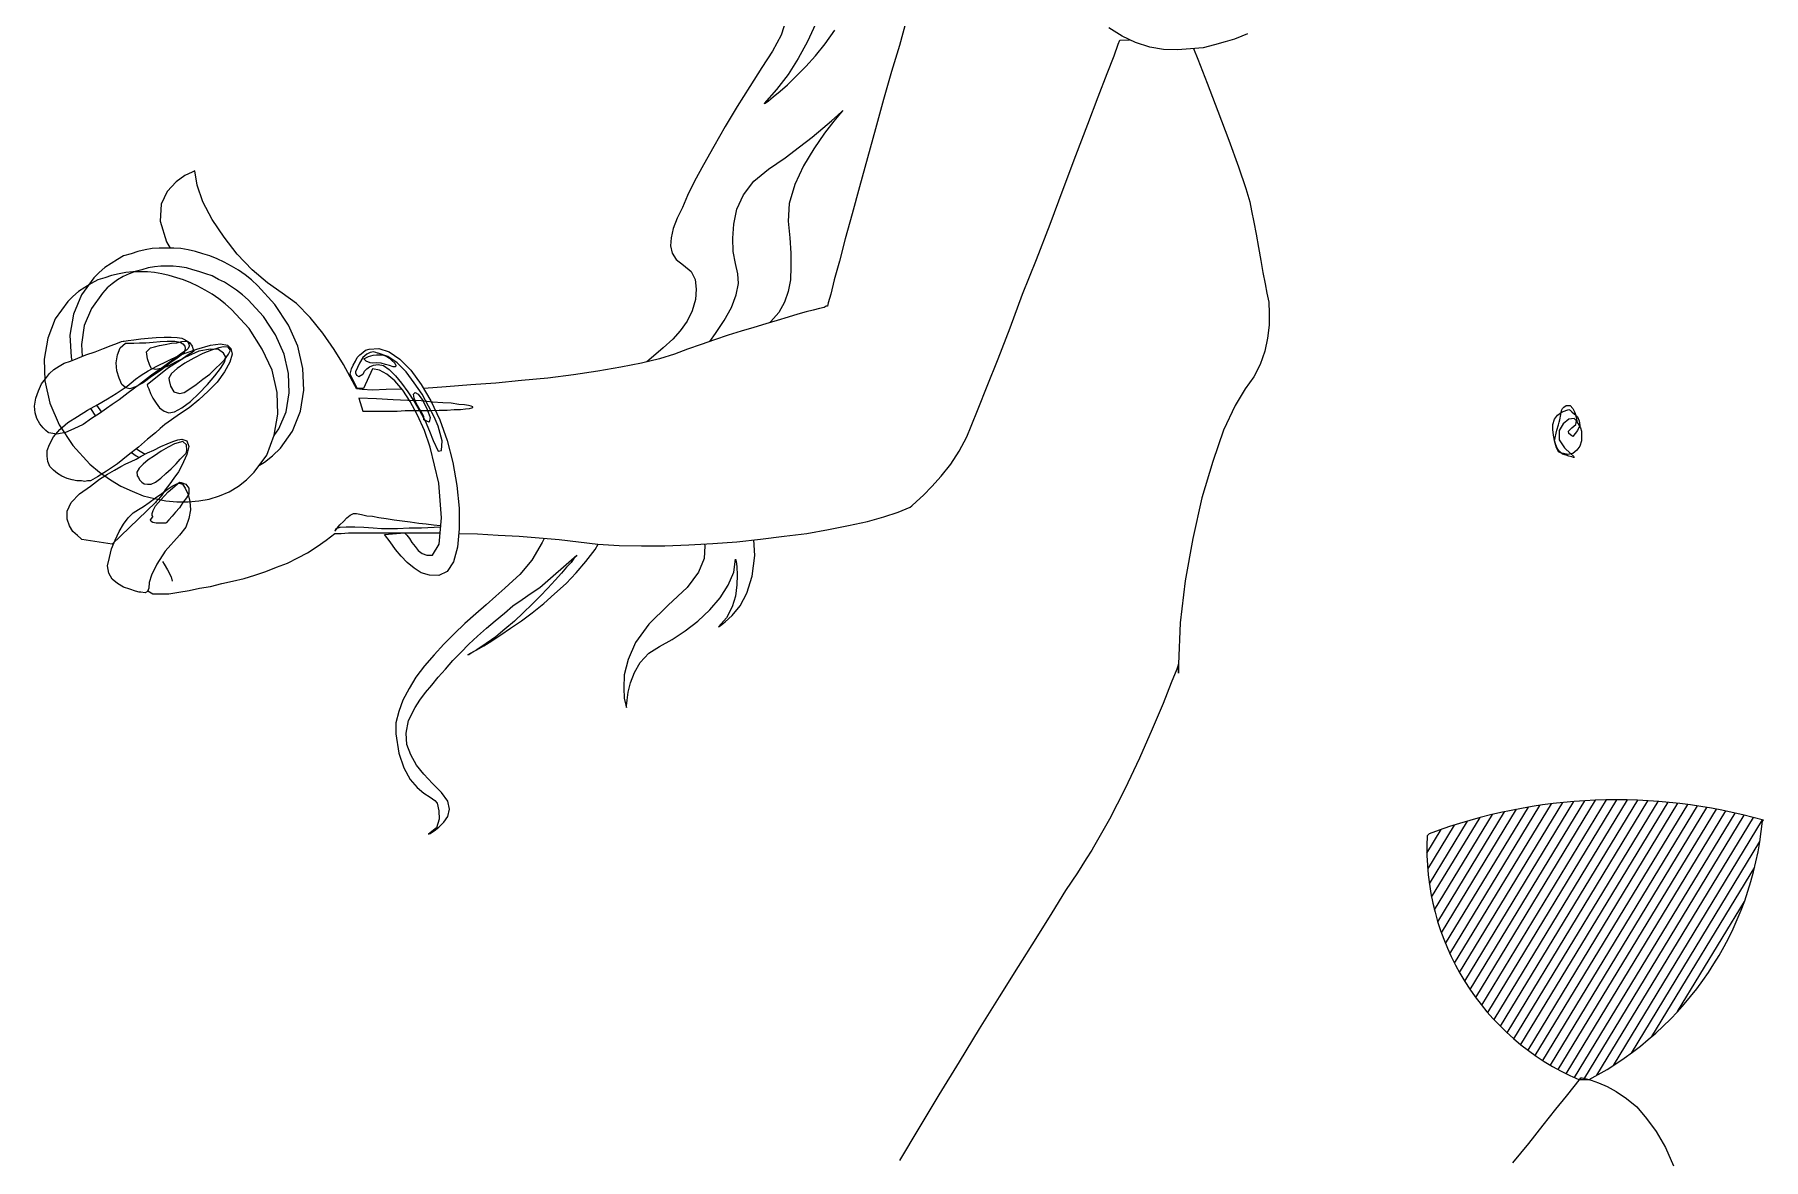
# Model space of a CAD drawing. Extents: x 136.15 to 137.16, y 57.96 to 59.7.
# Drawn here: x 136.274 to 136.808, y 58.83 to 59.178 of the extents above; entities that cross this region are included whole.
import ezdxf

# ---------------------------------------------------------------- set-up
doc = ezdxf.new("R2010")
doc.units = 0
doc.layers.get('0').update_dxf_attribs({"linetype": 'CONTINUOUS'})

msp = doc.modelspace()

# ---------------------------------------------------------------- linework, layer by layer
for p, q in [((136.7157668748365, 58.88527121597344), (136.7494763626327, 58.9408095954664)), ((136.7174448429213, 58.88268476532703), (136.752868788456, 58.9410478155799)), ((136.7191913235552, 58.88021119316686), (136.756217754022, 58.9412144323431)), ((136.7210029144619, 58.87784489404104), (136.7595250123453, 58.94131233395137)), ((136.7228767558362, 58.87558115625068), (136.7627921542084, 58.9413441413134)), ((136.7248104439689, 58.87341601954277), (136.7660206271326, 58.94131223930616)), ((136.7268019646075, 58.87134616531668), (136.7692117515037, 58.9412188033437)), ((136.7288496412055, 58.86936883136268), (136.7723667343562, 58.94106582208661)), ((136.7309520946357, 58.86748174548702), (136.7754866812139, 58.94085511695138)), ((136.7055382593958, 58.91122698597537), (136.720485731321, 58.9358538320807)), ((136.706415192923, 58.90732078340891), (136.7243184150507, 58.936817403194)), ((136.7074352088332, 58.90365031755046), (136.7280838331613, 58.93767015021236)), ((136.7085797488831, 58.90018501259429), (136.7317863882796, 58.9384193267242)), ((136.7098346547772, 58.89690154190892), (136.7354299323616, 58.93907127905553)), ((136.711188853548, 58.89378166212427), (136.7390178574687, 58.93963159582842)), ((136.711188853548, 58.89378166212427), (136.7390178574687, 58.93963159582842)), ((136.7126335130581, 58.8908108217702), (136.742553168006, 58.94010522697861)), ((136.7141614771151, 58.88797723059564), (136.7460385388555, 58.94049657953272)), ((136.7331082119145, 58.86568307398315), (136.7785726063114, 58.94058835894919)), ((136.7353171221695, 58.86397138203728), (136.7816254414526, 58.9402670832825)), ((136.7375781785785, 58.8623456039713), (136.7846460437217, 58.9398927020481)), ((136.7398909453721, 58.86080502182963), (136.7876352022172, 58.93946651533268)), ((136.7422551892777, 58.85934925128139), (136.790593643954, 58.93898972093636)), ((136.7446708750035, 58.85797823418161), (136.7935220390509, 58.93846342291963)), ((136.7471381645602, 58.8566922374524), (136.7964210053028, 58.93788863913615)), ((136.7496574203868, 58.85549185823338), (136.7992911122199, 58.93726630788774)), ((136.7525501678511, 58.85490682862868), (136.8021328846035, 58.93659729381584)), ((136.7565887570567, 58.85620964122), (136.8049468057175, 58.9358823931261)), ((136.7040756719645, 58.92487029409361), (136.708529127512, 58.9322076261155)), ((136.7043243807591, 58.91992905403797), (136.7125974766856, 58.93355947001838)), ((136.7048295178676, 58.91541029483088), (136.7165807131815, 58.934771085739)), ((136.7616901388746, 58.85926346764401), (136.8077333201039, 58.93512233822785)), ((136.7672655086998, 58.86309821740881), (136.8069481056499, 58.92847764832769)), ((136.7735990150484, 58.86818204203936), (136.8053615147979, 58.92051264330505)), ((136.7815289723226, 58.8758961142098), (136.8021784730203, 58.90991739074254))]:
    msp.add_line(p, q)
at = {"linetype": 'CONTINUOUS'}
for points in [[(136.5431999273869, 59.18207318945104), (136.5410828942594, 59.17448657565313), (136.5386118654286, 59.16637243884641), (136.5361408365978, 59.15773077903086), (136.533669807767, 59.14873512351203), (136.5312057200285, 59.13973946799319), (136.5287346911977, 59.13074381247436), (136.5264441307646, 59.1224561483621), (136.5243270976371, 59.11469600725866), (136.5225640602129, 59.10781738486732), (136.5209745500943, 59.10200074958586), (136.5199125629844, 59.0975862149331), (136.5190310442723, 59.09494165879677), (136.5188575169667, 59.09388661277913), (136.5185035212635, 59.09388661277913), (136.5178024709491, 59.09353261707584), (136.5163864881359, 59.09317862137255), (136.5144499234062, 59.09265109836373), (136.5123328902787, 59.09212357535491), (136.5096883341424, 59.09141558394833), (136.5066897823027, 59.09053406523623), (136.5033372347599, 59.08947207812636), (136.4998111599114, 59.08841703210872), (136.4961046166652, 59.08735504499886), (136.4922245461135, 59.08612647167569), (136.4881709482563, 59.08489095726029), (136.4839368820012, 59.08347497444714), (136.4798763430518, 59.08206593272622), (136.475649217889, 59.08065689100528), (136.4715886789395, 59.0790673808866), (136.4670006169812, 59.07765833916567), (136.4613575090053, 59.07624929744475), (136.455013350715, 59.07501378302935), (136.4479542599259, 59.07377826861395), (136.4403745872202, 59.07271628150409), (136.432433977719, 59.07166123548645), (136.4243198409123, 59.07095324407987), (136.4163861725033, 59.07007172536777), (136.4086260313999, 59.06954420235895), (136.401039417602, 59.06901667935013), (136.3941607952107, 59.06848915634131), (136.3940031026264, 59.06848454440971)], [(136.5431999273869, 59.18207318945104), (136.5410828942594, 59.17448657565313), (136.5386118654286, 59.16637243884641), (136.5361408365978, 59.15773077903086), (136.533669807767, 59.14873512351203), (136.5312057200285, 59.13973946799319), (136.5287346911977, 59.13074381247436), (136.5264441307646, 59.1224561483621), (136.5243270976371, 59.11469600725866), (136.5225640602129, 59.10781738486732), (136.5209745500943, 59.10200074958586), (136.5199125629844, 59.0975862149331), (136.5190310442723, 59.09494165879677), (136.5188575169667, 59.09388661277913), (136.5185035212635, 59.09388661277913), (136.5178024709491, 59.09353261707584), (136.5163864881359, 59.09317862137255), (136.5144499234062, 59.09265109836373), (136.5123328902787, 59.09212357535491), (136.5096883341424, 59.09141558394833), (136.5066897823027, 59.09053406523623), (136.5033372347599, 59.08947207812636), (136.4998111599114, 59.08841703210872), (136.4961046166652, 59.08735504499886), (136.4922245461135, 59.08612647167569), (136.4881709482563, 59.08489095726029), (136.4839368820012, 59.08347497444714), (136.4798763430518, 59.08206593272622), (136.475649217889, 59.08065689100528), (136.4715886789395, 59.0790673808866), (136.4670006169812, 59.07765833916567), (136.4613575090053, 59.07624929744475), (136.455013350715, 59.07501378302935), (136.4479542599259, 59.07377826861395), (136.4403745872202, 59.07271628150409), (136.432433977719, 59.07166123548645), (136.4243198409123, 59.07095324407987), (136.4163861725033, 59.07007172536777), (136.4086260313999, 59.06954420235895), (136.401039417602, 59.06901667935013), (136.3941607952107, 59.06848915634131), (136.3940031026264, 59.06848454440971)], [(136.5061622592939, 59.18277423976539), (136.5045727491753, 59.17765865479828), (136.5019281930389, 59.17272353822892), (136.498575645496, 59.1676079532618), (136.4948691022499, 59.16178437688811), (136.4909890316981, 59.15561374590336), (136.4872894295441, 59.1494431149186), (136.4837564136035, 59.14326554284163), (136.4805843344583, 59.13762243486568), (136.4777593099243, 59.13250684989857), (136.475649217889, 59.12809925633803), (136.4740597077703, 59.12439965418407), (136.4724701976516, 59.12104710664116), (136.4712346832362, 59.1178680864038), (136.4705336329219, 59.11505000296194), (136.4703531645241, 59.11257897413115), (136.4708876286252, 59.11028841369811), (136.4721162019484, 59.10834490787614), (136.4744137034736, 59.10658187045193), (136.4767042639066, 59.10464530572218), (136.477939778322, 59.10217427689139), (136.4782937740253, 59.09917572505178), (136.4781133056276, 59.09600364590663), (136.4770582596099, 59.09247062996598), (136.4754687494912, 59.08929855082084), (136.4733517163637, 59.08629999898122), (136.4710611559307, 59.08365544284489), (136.4680626040911, 59.08101088670857), (136.4643560608449, 59.07783186647121), (136.4630199247572, 59.07666439018477)], [(136.4049647851918, 59.02367318996442), (136.4107430645274, 59.02351087874713), (136.4170872228177, 59.02315688304384), (136.4236187905979, 59.02280288734055), (136.4297894215827, 59.02227536433173), (136.4359600525675, 59.02174784132291), (136.4419571562467, 59.02103984991633), (136.4479542599259, 59.02033879960199), (136.454478886614, 59.01998480389869), (136.4613575090053, 59.01980433550094), (136.4685901270999, 59.01980433550094), (136.4759962725001, 59.02015833120423), (136.4834093589924, 59.02051232690751), (136.4908155043926, 59.02103984991633), (136.4982216497927, 59.02192136862845), (136.5054542678874, 59.02280288734055), (136.5125064175842, 59.02368440605266), (136.51921151267, 59.02491992046806), (136.5253821436548, 59.02615543488345), (136.5312057200285, 59.02739094929885), (136.5363213049956, 59.02879999101977), (136.5407288985561, 59.03021597383292), (136.5444285007101, 59.03179854285939), (136.5449629648111, 59.03215253856268), (136.5463720065321, 59.0335615802836), (136.5484890396596, 59.03550508610557), (136.5511335957959, 59.0381496422419), (136.55395862033, 59.04132172138704), (136.5569571721696, 59.04502826463323), (136.5596017283059, 59.04908880358271), (136.5618922887389, 59.05349639714325), (136.5633013304599, 59.05684894468614), (136.5654183635874, 59.06213805695879), (136.5682433881215, 59.06919020665566), (136.5715959356644, 59.07765833916567), (136.5752955378183, 59.08718151769333), (136.57917560837, 59.0975862149331), (136.583409674625, 59.10834490787614), (136.5876437408801, 59.11928406921695), (136.5916973387373, 59.13004276216), (136.595577409289, 59.14044745939977), (136.5992839525352, 59.15014416523295), (136.6024560316804, 59.15861229774297), (136.6052810562144, 59.16584491583759), (136.6073980893419, 59.17131449650799), (136.6086336037573, 59.17484057135642), (136.6091611267661, 59.17607608577182), (136.6121732192315, 59.17625050101542)], [(136.5151509737206, 59.18101120234118), (136.512686885982, 59.17572209006853), (136.5098618614479, 59.17043297779588), (136.5066897823027, 59.1654909201343), (136.5031637074543, 59.16090285817601), (136.4992836369026, 59.15649526461547), (136.4996306915137, 59.15667573301322), (136.5006926786235, 59.15737678332757), (136.5021017203445, 59.15861229774297), (136.504218753472, 59.16037533516718), (136.506509313905, 59.16231884098916), (136.5091538700413, 59.16496339712548), (136.5121524218809, 59.16796194896509), (136.5151509737206, 59.17131449650799), (136.5181495255601, 59.17501409866195), (136.5211480773998, 59.17924816491696)], [(136.6486628825977, 59.17801265050156), (136.6468998451735, 59.17731160018722), (136.6446023436482, 59.1764300814751), (136.6417842602064, 59.17554162167077), (136.6384317126635, 59.17466010295867), (136.6349056378151, 59.17377858424656), (136.6310255672633, 59.17343152963549), (136.6269650283138, 59.17307753393221), (136.6227379031511, 59.17325106123774), (136.6185038368961, 59.17395905264431), (136.6140893022433, 59.17536809436524), (136.6098691181727, 59.17731160018722), (136.6058085792233, 59.17995615632354)], [(136.6319657214731, 59.17351562214084), (136.6333161276964, 59.17025250939813), (136.6361411522304, 59.16284636399798), (136.6394867586811, 59.15420470418243), (136.642839306224, 59.1452090486636), (136.6458378580636, 59.13692138455134), (136.6481353595889, 59.13021628946554), (136.6493639329121, 59.12616269160828), (136.6498983970131, 59.1233376670742), (136.6505994473275, 59.11981159222577), (136.651307438734, 59.11610504897958), (136.6520154301406, 59.11205145112233), (136.652716480455, 59.10799091217286), (136.6534244718615, 59.10429131001889), (136.6541255221759, 59.10076523517046), (136.6546599862769, 59.09794021063638), (136.6551875092858, 59.09512212719452), (136.6553610365913, 59.09176957965163), (136.6553610365913, 59.08806303640544), (136.6548335135825, 59.08400943854819), (136.6539519948703, 59.07994889959871), (136.6525429531494, 59.07589530174145), (136.6505994473275, 59.07201523118974), (136.6479548911911, 59.06830868794355), (136.644782812046, 59.06319310297643), (136.6412567371976, 59.05561343027075), (136.6379041896546, 59.04590978334534), (136.6345516421117, 59.03462356739347), (136.6317266175777, 59.0221018370262), (136.6294360571446, 59.00904564255789), (136.627846547026, 58.9959963891818), (136.6273190240171, 58.983301131509), (136.6273190240171, 58.98047610697493), (136.6273190240171, 58.98083010267821), (136.6273190240171, 58.9824196127969), (136.6273190240171, 58.983301131509), (136.6267915010083, 58.98171162139032), (136.6250284635841, 58.97747755513531), (136.6225574347533, 58.9711264557528), (136.6192048872104, 58.96319278734383), (136.6153248166587, 58.95419713182499), (136.6107506368848, 58.94467395329734), (136.605989047621, 58.93532430207522), (136.6010469899594, 58.92668264225966), (136.6005194669506, 58.92580112354756), (136.5987564295264, 58.92315656741123), (136.5961118733901, 58.9187489738507), (136.5924053301439, 58.91327939318029), (136.5881712638889, 58.90640077078896), (136.5832361473195, 58.89846016128777), (136.5777665666491, 58.88981850147222), (136.5719429902754, 58.88047579134231), (136.5657723592907, 58.87059861711138), (136.5596017283059, 58.86036744717714), (136.5532506289234, 58.85013627724291), (136.5470799979386, 58.83990510730868), (136.5410828942594, 58.8298544057722)], [(136.6319657214731, 59.17351562214084), (136.6333161276964, 59.17025250939813), (136.6361411522304, 59.16284636399798), (136.6394867586811, 59.15420470418243), (136.642839306224, 59.1452090486636), (136.6458378580636, 59.13692138455134), (136.6481353595889, 59.13021628946554), (136.6493639329121, 59.12616269160828), (136.6498983970131, 59.1233376670742), (136.6505994473275, 59.11981159222577), (136.651307438734, 59.11610504897958), (136.6520154301406, 59.11205145112233), (136.652716480455, 59.10799091217286), (136.6534244718615, 59.10429131001889), (136.6541255221759, 59.10076523517046), (136.6546599862769, 59.09794021063638), (136.6551875092858, 59.09512212719452), (136.6553610365913, 59.09176957965163), (136.6553610365913, 59.08806303640544), (136.6548335135825, 59.08400943854819), (136.6539519948703, 59.07994889959871), (136.6525429531494, 59.07589530174145), (136.6505994473275, 59.07201523118974), (136.6479548911911, 59.06830868794355), (136.644782812046, 59.06319310297643), (136.6412567371976, 59.05561343027075), (136.6379041896546, 59.04590978334534), (136.6345516421117, 59.03462356739347), (136.6317266175777, 59.0221018370262), (136.6294360571446, 59.00904564255789), (136.627846547026, 58.9959963891818), (136.6273190240171, 58.983301131509), (136.6273190240171, 58.98047610697493), (136.6273190240171, 58.98083010267821), (136.6273190240171, 58.9824196127969), (136.6273190240171, 58.983301131509), (136.6267915010083, 58.98171162139032), (136.6250284635841, 58.97747755513531), (136.6225574347533, 58.9711264557528), (136.6192048872104, 58.96319278734383), (136.6153248166587, 58.95419713182499), (136.6107506368848, 58.94467395329734), (136.605989047621, 58.93532430207522), (136.6010469899594, 58.92668264225966), (136.6005194669506, 58.92580112354756), (136.5987564295264, 58.92315656741123), (136.5961118733901, 58.9187489738507), (136.5924053301439, 58.91327939318029), (136.5881712638889, 58.90640077078896), (136.5832361473195, 58.89846016128777), (136.5777665666491, 58.88981850147222), (136.5719429902754, 58.88047579134231), (136.5657723592907, 58.87059861711138), (136.5596017283059, 58.86036744717714), (136.5532506289234, 58.85013627724291), (136.5470799979386, 58.83990510730868), (136.5410828942594, 58.8298544057722)], [(136.4825171371885, 59.08298231086254), (136.4842908777046, 59.08541848026911), (136.4869354338409, 59.08947207812636), (136.4892259942739, 59.09353261707584), (136.4906350359948, 59.09741268762756), (136.4913430274014, 59.10093876247599), (136.4911695000959, 59.1039373143156), (136.4904615086893, 59.10710939346075), (136.4897535172827, 59.11081593670693), (136.4895799899772, 59.11486953456419), (136.4899339856805, 59.11928406921695), (136.4908155043926, 59.12386519008302), (136.4929325375201, 59.12827972473578), (136.4961046166652, 59.13250684989857), (136.5006926786235, 59.13621339314476), (136.5058082635906, 59.13973946799319), (136.5102158571512, 59.14309201553609), (136.5140959277029, 59.1460905673757), (136.5174484752458, 59.14891559190978), (136.5200930313821, 59.15120615234282), (136.5220295961119, 59.15296918976703), (136.5232651105273, 59.15402423578468), (136.5236191062306, 59.15437823148796), (136.522911114824, 59.15349671277585), (136.5208010227887, 59.15102568394506), (136.5179759982546, 59.1473260817911), (136.5146234507117, 59.14256449252727), (136.5114513715666, 59.13727538025462), (136.5088068154303, 59.13145180388093), (136.5070437780061, 59.12562822750724), (136.5066897823027, 59.12016558792906), (136.5072173053116, 59.11505000296194), (136.5075713010148, 59.11028841369811), (136.5075713010148, 59.10605434744311), (136.5073908326171, 59.10200074958586), (136.5066897823027, 59.0984677336452), (136.5056277951929, 59.09512212719452), (136.5038647577687, 59.09194310695716), (136.5013937289379, 59.0891250235153), (136.5011075175166, 59.08880491863627)], [(136.3873444498412, 59.06828820208109), (136.3825205835555, 59.06813516063801), (136.3782865173005, 59.06795469224026), (136.3751144381554, 59.06813516063801), (136.3733514007311, 59.06830868794355), (136.3728238777223, 59.06937067505341), (136.3714078949092, 59.07201523118974), (136.3692908617816, 59.07589530174145), (136.3664727783398, 59.08047642260753), (136.3629467034914, 59.08559200757465), (136.3590666329397, 59.09035359683848), (136.3548325666846, 59.09476813149124), (136.3504180320319, 59.09794021063638), (136.3458369111658, 59.10111228978153), (136.341075321902, 59.105172828731), (136.3364872599437, 59.10993441799483), (136.3324336620864, 59.11522353026748), (136.3287271188402, 59.12069311093788), (136.3259020943062, 59.12616269160828), (136.324139056882, 59.13127827657539), (136.3234380065676, 59.13568587013594), (136.3225564878555, 59.13533187443265), (136.3202589863302, 59.13427682841501), (136.3176144301939, 59.13233332259304), (136.314796346752, 59.12933477075342), (136.3130333093278, 59.12545470020171), (136.3126793136245, 59.12016558792906), (136.3146158783543, 59.11381448854655), (136.3157823219185, 59.11187098272458)], [(136.3873444498412, 59.06828820208109), (136.3825205835555, 59.06813516063801), (136.3782865173005, 59.06795469224026), (136.3751144381554, 59.06813516063801), (136.3733514007311, 59.06830868794355), (136.3728238777223, 59.06937067505341), (136.3714078949092, 59.07201523118974), (136.3692908617816, 59.07589530174145), (136.3664727783398, 59.08047642260753), (136.3629467034914, 59.08559200757465), (136.3590666329397, 59.09035359683848), (136.3548325666846, 59.09476813149124), (136.3504180320319, 59.09794021063638), (136.3458369111658, 59.10111228978153), (136.341075321902, 59.105172828731), (136.3364872599437, 59.10993441799483), (136.3324336620864, 59.11522353026748), (136.3287271188402, 59.12069311093788), (136.3259020943062, 59.12616269160828), (136.324139056882, 59.13127827657539), (136.3234380065676, 59.13568587013594), (136.3225564878555, 59.13533187443265), (136.3202589863302, 59.13427682841501), (136.3176144301939, 59.13233332259304), (136.314796346752, 59.12933477075342), (136.3130333093278, 59.12545470020171), (136.3126793136245, 59.12016558792906), (136.3146158783543, 59.11381448854655), (136.3157823219185, 59.11187098272458)], [(136.3433894484457, 59.04475898385791), (136.3449553924537, 59.04573625603981), (136.3474264212845, 59.04767282076956), (136.3498905090231, 59.04997032229481), (136.3535970522692, 59.05525943456746), (136.3560680811, 59.06143006555222), (136.3571231271177, 59.06795469224026), (136.3567691314144, 59.07465978732606), (136.3551865623879, 59.0815384097174), (136.3523615378539, 59.08806303640544), (136.3481274715988, 59.09441413578795), (136.3428383593262, 59.10023077106942), (136.3408948535042, 59.10200074958586), (136.3389582887745, 59.10358331861232), (136.336841255647, 59.10499236033324), (136.3347242225195, 59.10622787474864), (136.3324336620864, 59.10746338916404), (136.3303166289589, 59.1085253762739), (136.3280191274337, 59.10940689498601), (136.3259020943062, 59.11010794530036), (136.3236115338731, 59.11081593670693), (136.3213209734401, 59.11134345971575), (136.3190234719148, 59.11169745541904), (136.3169133798795, 59.11187098272458), (136.3146158783543, 59.11187098272458), (136.3123253179212, 59.11187098272458), (136.3102082847938, 59.11169745541904), (136.3080912516662, 59.11134345971575), (136.3058006912332, 59.11081593670693), (136.3036836581057, 59.11010794530036), (136.3013861565804, 59.10940689498601), (136.2994495918507, 59.10834490787614), (136.2975060860287, 59.10710939346075), (136.295569521299, 59.10588082013757), (136.2938064838748, 59.10429131001889), (136.2922169737561, 59.10270179990021), (136.2883369032044, 59.09741268762756), (136.2858658743736, 59.09141558394833), (136.2848108283559, 59.08489095726029), (136.2851648240592, 59.07818586217449), (136.2854113838067, 59.07711419239488)], [(136.2909814593407, 59.04502826463323), (136.2939800111803, 59.04255723580244), (136.2973325587232, 59.0402666753694), (136.3005046378683, 59.03832316954743), (136.304037653809, 59.03674060052097), (136.3073832602597, 59.03533155880005), (136.3109162762003, 59.03444309899572), (136.3144423510488, 59.03374204868136), (136.3177948985917, 59.03338805297807), (136.3213209734401, 59.03338805297807), (136.324673520983, 59.03374204868136), (136.3278456001281, 59.03426957169018), (136.3310176792733, 59.03533155880005), (136.3340162311129, 59.03656013212321), (136.336841255647, 59.03832316954743), (136.3393122844778, 59.0402666753694), (136.3417763722163, 59.04255723580244), (136.345656442768, 59.04785328916731), (136.3479539442933, 59.05402392015207), (136.3490089903109, 59.06054854684011), (136.3488354630054, 59.06725364192591), (136.3472459528867, 59.07413226431724), (136.3442474010471, 59.08065689100528), (136.3401938031899, 59.0870079903878), (136.3347242225195, 59.09282462566927), (136.3327807166975, 59.09458766309348), (136.3308441519677, 59.09617717321216), (136.3287271188402, 59.0975862149331), (136.3266100857127, 59.09882172934849), (136.3243195252797, 59.10005724376389), (136.3222024921522, 59.10111228978153), (136.3199119317192, 59.10200074958586), (136.3177948985917, 59.10270179990021), (136.3154973970664, 59.10340979130678), (136.3132068366334, 59.1039373143156), (136.3109162762003, 59.10429131001889), (136.3087992430728, 59.10446483732442), (136.3065017415476, 59.10446483732442), (136.3042111811145, 59.10446483732442), (136.302094147987, 59.10429131001889), (136.2999771148595, 59.1039373143156), (136.2976865544265, 59.10340979130678), (136.295569521299, 59.10270179990021), (136.2934524881715, 59.10200074958586), (136.291335455044, 59.10093876247599), (136.2893988903142, 59.0997032480606), (136.2874553844923, 59.0984677336452), (136.285692347068, 59.09688516461874), (136.2841028369494, 59.09529565450006), (136.2802227663976, 59.09000654222741), (136.2779322059646, 59.08400943854819), (136.276877159947, 59.07748481186014), (136.2770506872525, 59.07077971677434), (136.2786401973712, 59.06390109438301), (136.281458280813, 59.05719599929721), (136.285692347068, 59.05085184100692), (136.2909814593407, 59.04502826463323)], [(136.3479028321776, 59.05388664320078), (136.3493629860142, 59.05596048488182), (136.3516535464473, 59.06125653824669), (136.3525350651594, 59.06707317352816), (136.3523615378539, 59.07307027720738), (136.3509524961329, 59.0790673808866), (136.3483079399966, 59.08506448456583), (136.3446013967504, 59.09070759254176), (136.3398398074866, 59.09582317750888), (136.3380767700624, 59.09741268762756), (136.3363137326382, 59.09882172934849), (136.3343702268162, 59.10005724376389), (136.332607189392, 59.10129275817928), (136.3306706246622, 59.10217427689139), (136.3287271188402, 59.10322932290903), (136.3267905541105, 59.1039373143156), (136.324673520983, 59.10464530572218), (136.322730015161, 59.105172828731), (136.3207934504313, 59.10570035173982), (136.3186764173038, 59.10605434744311), (136.3167329114818, 59.10622787474864), (136.314796346752, 59.10622787474864), (136.3128528409301, 59.10622787474864), (136.3109162762003, 59.10605434744311), (136.3089727703783, 59.10570035173982), (136.3070362056486, 59.105172828731), (136.3049191725211, 59.10464530572218), (136.3031561350969, 59.1039373143156), (136.3012126292749, 59.1030557956035), (136.2994495918507, 59.10200074958586), (136.297860081732, 59.10076523517046), (136.2962775127056, 59.09952972075506), (136.2948615298924, 59.09794021063638), (136.2915159234417, 59.09317862137255), (136.2892184219165, 59.0878895090999), (136.2883369032044, 59.08206593272622), (136.2885544556424, 59.07838033848169)], [(136.2782862016679, 59.05473191155864), (136.2781057332701, 59.05490543886417), (136.2774046829558, 59.055432961873), (136.2765231642437, 59.0563144805851), (136.2754611771338, 59.0575499950005), (136.2745796584217, 59.05913950511918), (136.2740521354129, 59.0609025425434), (136.2738786081073, 59.0630195756709), (136.2742256627184, 59.06549060450169), (136.2751071814305, 59.06778116493473), (136.2759887001426, 59.06989819806223), (136.277224214558, 59.07148770818092), (136.2784597289734, 59.07307027720738), (136.2798687706943, 59.07430579162278), (136.281458280813, 59.07536777873263), (136.2830477909317, 59.07624929744475), (136.2849843556615, 59.07695034775909), (136.2872818571867, 59.07783186647121), (136.2897459449253, 59.07889385358107), (136.2925709694594, 59.07977537229318), (136.2952155255957, 59.08083041831082), (136.2975060860287, 59.08171193702292), (136.2994495918507, 59.0824199284295), (136.3006851062661, 59.08294745143832), (136.3012126292749, 59.08312791983607), (136.3015666249782, 59.08312791983607), (136.3028021393936, 59.08330144714161), (136.3045651768178, 59.08347497444714), (136.3066822099453, 59.08382897015043), (136.3089727703783, 59.08400943854819), (136.3114437992091, 59.08418296585371), (136.3139148280399, 59.08436343425147), (136.3160318611674, 59.08436343425147), (136.3179684258972, 59.08418296585371), (136.3193774676181, 59.08400943854819), (136.320439454728, 59.08347497444714), (136.3211405050423, 59.08294745143832), (136.3214945007456, 59.08224640112397), (136.3216749691434, 59.0815384097174), (136.3213209734401, 59.08083041831082), (136.3207934504313, 59.080302895302), (136.3193774676181, 59.07942137658989), (136.3169133798795, 59.07748481186014), (136.3137343596422, 59.07518731033488), (136.3100347574882, 59.07254275419856), (136.306328214242, 59.06971772966448), (136.3028021393936, 59.06707317352816), (136.2999771148595, 59.06495614040065), (136.297860081732, 59.06354709867972), (136.2960970443078, 59.06231158426433), (136.2939800111803, 59.06072901523787), (136.2915159234417, 59.05913950511918), (136.2888644262132, 59.05737646769497), (136.2860463427713, 59.05596048488182), (136.283401786635, 59.05490543886417), (136.2807572304987, 59.05437791585535), (136.2782862016679, 59.05473191155864)], [(136.2911619277384, 59.03991267966612), (136.2909814593407, 59.03991267966612), (136.2902804090263, 59.03991267966612), (136.2893988903142, 59.03973915236058), (136.2883369032044, 59.03991267966612), (136.2869278614834, 59.03991267966612), (136.2855188197625, 59.0402666753694), (136.2839293096438, 59.04062067107269), (136.2823397995251, 59.04132172138704), (136.2809307578042, 59.04221018119137), (136.2796952433888, 59.04326522720901), (136.2786401973712, 59.04432027322666), (136.2779322059646, 59.04590978334534), (136.2777586786591, 59.04749929346402), (136.2777586786591, 59.04926233088824), (136.2784597289734, 59.05119889561799), (136.2796952433888, 59.05349639714325), (136.2816387492108, 59.05578695757628), (136.2841028369494, 59.05790399070379), (136.287101388789, 59.05984749652576), (136.2902804090263, 59.06178406125551), (136.2934524881715, 59.06354709867972), (136.2964510400111, 59.06531013610394), (136.2990955961474, 59.06689964622262), (136.3012126292749, 59.06830868794355), (136.3024481436903, 59.06919020665566), (136.3036836581057, 59.07025219376552), (136.3050926998266, 59.07130723978316), (136.3068557372509, 59.07254275419856), (136.3089727703783, 59.07395179591948), (136.3116173265147, 59.07536777873263), (136.314796346752, 59.07695034775909), (136.3186764173038, 59.07871338518331), (136.3239655295764, 59.08065689100528), (136.3281995958314, 59.08189240542068), (136.3313716749766, 59.08224640112397), (136.3334887081041, 59.08189240542068), (136.3345506952139, 59.08083041831082), (136.334897749825, 59.0790673808866), (136.3341966995106, 59.07659635205581), (136.332607189392, 59.0735978002162), (136.3303166289589, 59.07042572107105), (136.3274916044248, 59.06760763762919), (136.324673520983, 59.06495614040065), (136.3216749691434, 59.06249205266208), (136.3186764173038, 59.06054854684011), (136.316205388473, 59.0587855094159), (136.3140883553455, 59.05737646769497), (136.3126793136245, 59.05614095327957), (136.3112633308114, 59.05473191155864), (136.3087992430728, 59.05278840573667), (136.3059742185388, 59.05031737690588), (136.3028021393936, 59.04785328916731), (136.2994495918507, 59.04520179193877), (136.2960970443078, 59.04291123150573), (136.2932789608659, 59.04114819408152), (136.2911619277384, 59.03991267966612)], [(136.3019206206815, 59.0824199284295), (136.3022746163848, 59.0824199284295), (136.3031561350969, 59.0824199284295), (136.3045651768178, 59.0824199284295), (136.306328214242, 59.08259345573504), (136.3082647789718, 59.08259345573504), (136.310562280497, 59.08277392413279), (136.3126793136245, 59.08294745143832), (136.314796346752, 59.08312791983607), (136.3172604344906, 59.08312791983607), (136.3188499446093, 59.08277392413279), (136.3197314633214, 59.08224640112397), (136.3202589863302, 59.0815384097174), (136.320439454728, 59.08083041831082), (136.3202589863302, 59.080302895302), (136.3200854590247, 59.07977537229318), (136.3200854590247, 59.07959490389542), (136.3195579360159, 59.0790673808866), (136.3179684258972, 59.07783186647121), (136.3156778654642, 59.07624929744475), (136.3130333093278, 59.07413226431724), (136.3100347574882, 59.07218875849527), (136.3073832602597, 59.07025219376552), (136.3050926998266, 59.06901667935013), (136.3033296624024, 59.06830868794355), (136.302094147987, 59.06866268364683), (136.3008586335716, 59.06971772966448), (136.2999771148595, 59.07166123548645), (136.2992760645452, 59.07395179591948), (136.2990955961474, 59.07642282475027), (136.2994495918507, 59.07889385358107), (136.3003311105628, 59.08101088670857), (136.3019206206815, 59.0824199284295)], [(136.3100347574882, 59.07465978732606), (136.3095002933872, 59.07554130603817), (136.3087992430728, 59.07765833916567), (136.3084452473695, 59.07977537229318), (136.3096807617849, 59.08101088670857), (136.3109162762003, 59.08136488241186), (136.3124988452268, 59.08171193702292), (136.314261882651, 59.08206593272622), (136.316205388473, 59.0824199284295), (136.3177948985917, 59.08259345573504), (136.3193774676181, 59.08294745143832), (136.320439454728, 59.08312791983607), (136.3211405050423, 59.08312791983607), (136.3218484964489, 59.08259345573504), (136.3225564878555, 59.0815384097174), (136.3229104835588, 59.08047642260753), (136.3230840108643, 59.07994889959871), (136.3225564878555, 59.07959490389542), (136.3213209734401, 59.07889385358107), (136.3195579360159, 59.07765833916567), (136.3174409028884, 59.07659635205581), (136.3151434013631, 59.07536777873263), (136.3130333093278, 59.07465978732606), (136.3112633308114, 59.07430579162278), (136.3100347574882, 59.07465978732606)], [(136.3086187746751, 59.06954420235895), (136.3087992430728, 59.06919020665566), (136.3091532387761, 59.06830868794355), (136.3096807617849, 59.06689964622262), (136.3103818120993, 59.06549060450169), (136.3114437992091, 59.06390109438301), (136.3124988452268, 59.06249205266208), (136.3139148280399, 59.06143006555222), (136.3153238697609, 59.0609025425434), (136.3170869071851, 59.06125653824669), (136.3193774676181, 59.06249205266208), (136.3220220237544, 59.06442861739183), (136.324673520983, 59.06689964622262), (136.3273180771193, 59.06971772966448), (136.3296086375524, 59.07236922689302), (136.3313716749766, 59.07465978732606), (136.332607189392, 59.07659635205581), (136.3329611850953, 59.07818586217449), (136.3322531936887, 59.07942137658989), (136.3306706246622, 59.08047642260753), (136.3281995958314, 59.08065689100528), (136.324673520983, 59.07994889959871), (136.3202589863302, 59.07801233486896), (136.3149698740576, 59.07465978732606), (136.3086187746751, 59.06954420235895)], [(136.3153238697609, 59.07166123548645), (136.3154973970664, 59.07095324407987), (136.3158513927697, 59.06919020665566), (136.3169133798795, 59.06742716923144), (136.3186764173038, 59.06689964622262), (136.3200854590247, 59.06725364192591), (136.3218484964489, 59.06830868794355), (136.3237920022709, 59.06971772966448), (136.3259020943062, 59.07130723978316), (136.3280191274337, 59.07289674990184), (136.3297891059501, 59.07465978732606), (136.3313716749766, 59.07606882904699), (136.332607189392, 59.07730434346239), (136.3338427038074, 59.0790673808866), (136.3343702268162, 59.080302895302), (136.3336691765018, 59.0811844140141), (136.3322531936887, 59.08136488241186), (136.3308441519677, 59.08101088670857), (136.3285535915347, 59.080302895302), (136.3259020943062, 59.07924784928436), (136.3230840108643, 59.07783186647121), (136.3202589863302, 59.07624929744475), (136.3179684258972, 59.07465978732606), (136.316205388473, 59.07307027720738), (136.3153238697609, 59.07166123548645)], [(136.3754684338586, 59.06848915634131), (136.3735249280367, 59.06848915634131), (136.3714078949092, 59.07289674990184), (136.3717618906124, 59.07448626002053), (136.3722894136213, 59.0757148333437), (136.3729974050278, 59.07695034775909), (136.3735249280367, 59.07801233486896), (136.3744064467488, 59.07889385358107), (136.3752879654609, 59.07959490389542), (136.376169484173, 59.080302895302), (136.3772314712828, 59.08065689100528), (136.3802300231225, 59.08083041831082), (136.3834021022676, 59.07977537229318), (136.3867546498105, 59.07748481186014), (136.3901071973534, 59.07413226431724), (136.3932792764986, 59.06971772966448), (136.3962778283382, 59.06460908578958), (136.3991028528722, 59.0587855094159), (136.4013934133053, 59.05243441003338), (136.4031564507295, 59.04555578764205), (136.4043919651449, 59.03850363794519), (136.4050999565515, 59.03145148824832), (136.4050999565515, 59.02510038886581), (136.4045654924504, 59.01945728088987), (136.403329978035, 59.01486921893158), (136.4013934133053, 59.01187066709197), (136.398748857169, 59.01063515267657), (136.3959238326349, 59.01081562107433), (136.3932792764986, 59.01151667138868), (136.391162243371, 59.01292571310961), (136.3890452102436, 59.01469569162605), (136.3871086455138, 59.0166322563558), (136.3853456080896, 59.0187492894833), (136.3837560979709, 59.02103984991633), (136.3819930605467, 59.0233373514416), (136.3881636915314, 59.02386487445042), (136.388871682938, 59.02315688304384), (136.3897532016501, 59.0221018370262), (136.3904611930567, 59.02086632261081), (136.3915162390743, 59.01963080819541), (136.3923977577865, 59.01839529378001), (136.3936332722018, 59.0175137750679), (136.3950423139228, 59.01698625205908), (136.396805351347, 59.01698625205908), (136.3989223844745, 59.02033879960199), (136.3996303758811, 59.02845293640871), (136.398748857169, 59.03921162935176), (136.3961043010326, 59.05031737690588), (136.3943412636084, 59.055432961873), (136.3922242304809, 59.06019455113682), (136.3899267289557, 59.06442861739183), (136.3876361685226, 59.06795469224026), (136.3851651396918, 59.07077971677434), (136.3827010519533, 59.07289674990184), (136.380403550428, 59.07413226431724), (136.3782865173005, 59.07448626002053), (136.3754684338586, 59.06848915634131)], [(136.3752879654609, 59.07289674990184), (136.3754684338586, 59.07307027720738), (136.3758224295619, 59.07377826861395), (136.3765234798763, 59.07448626002053), (136.3774049985884, 59.07518731033488), (136.3786405130038, 59.0757148333437), (136.3800495547247, 59.07589530174145), (136.3816390648434, 59.07554130603817), (136.3834021022676, 59.07430579162278), (136.3853456080896, 59.07236922689302), (136.3872821728193, 59.07007172536777), (136.3892256786413, 59.06742716923144), (136.391162243371, 59.06442861739183), (136.3929252807953, 59.06143006555222), (136.3945147909139, 59.05843151371261), (136.3959238326349, 59.05525943456746), (136.3969858197447, 59.05243441003338), (136.3985683887712, 59.04908880358271), (136.3996303758811, 59.04926233088824), (136.3998039031866, 59.05226088272785), (136.3985683887712, 59.05684894468614), (136.397339815448, 59.059667028128), (136.3955698369316, 59.0630195756709), (136.3936332722018, 59.06672611891709), (136.391162243371, 59.07025219376552), (136.3886912145402, 59.0735978002162), (136.3858731310984, 59.07642282475027), (136.3830481065643, 59.07836633057225), (136.3800495547247, 59.07942137658989), (136.3798760274192, 59.07942137658989), (136.3793485044104, 59.07959490389542), (136.3786405130038, 59.07977537229318), (136.3775854669861, 59.07959490389542), (136.3765234798763, 59.0790673808866), (136.3752879654609, 59.07801233486896), (136.3742329194432, 59.07624929744475), (136.3729974050278, 59.0735978002162), (136.3729974050278, 59.07325074560513), (136.3733514007311, 59.07254275419856), (136.3740524510455, 59.07218875849527), (136.3752879654609, 59.07289674990184)], [(136.3782865173005, 59.07624929744475), (136.3775854669861, 59.07642282475027), (136.3763499525707, 59.07695034775909), (136.3756419611642, 59.07765833916567), (136.3770510028851, 59.07836633057225), (136.3784669856983, 59.07871338518331), (136.3795220317159, 59.07889385358107), (136.3807575461313, 59.07889385358107), (136.3816390648434, 59.07871338518331), (136.3827010519533, 59.07836633057225), (136.3835825706654, 59.07783186647121), (136.3842836209797, 59.07713081615685), (136.3851651396918, 59.07624929744475), (136.3855191353951, 59.07554130603817), (136.3853456080896, 59.07518731033488), (136.384637616683, 59.07518731033488), (136.3835825706654, 59.07554130603817), (136.38234705625, 59.07589530174145), (136.3809310734368, 59.07624929744475), (136.3795220317159, 59.07642282475027), (136.3782865173005, 59.07624929744475)], [(136.3740524510455, 59.06549060450169), (136.3752879654609, 59.06143006555222), (136.3756419611642, 59.06143006555222), (136.3763499525707, 59.06143006555222), (136.3775854669861, 59.06143006555222), (136.3791680360126, 59.06143006555222), (136.3811115418346, 59.06143006555222), (136.3834021022676, 59.06143006555222), (136.3858731310984, 59.06143006555222), (136.3883441599292, 59.06161053394997), (136.3909887160655, 59.06161053394997), (136.3938067995074, 59.06161053394997), (136.3964513556437, 59.06161053394997), (136.3989223844745, 59.06178406125551), (136.4013934133053, 59.06178406125551), (136.4035104464328, 59.06195758856104), (136.4054470111625, 59.06195758856104), (136.4070365212812, 59.06213805695879), (136.4082720356966, 59.06231158426433), (136.4089800271032, 59.06249205266208), (136.4093270817143, 59.06266557996761), (136.4093270817143, 59.06283910727315), (136.4087995587054, 59.0630195756709), (136.4079180399933, 59.06319310297643), (136.4066825255779, 59.06337357137419), (136.4049194881537, 59.06354709867972), (136.4026289277207, 59.06390109438301), (136.3999843715843, 59.06407462168854), (136.396805351347, 59.0642550900863), (136.3932792764986, 59.06460908578958), (136.3892256786413, 59.06478261309512), (136.384637616683, 59.06495614040065), (136.3795220317159, 59.06531013610394), (136.3740524510455, 59.06549060450169)], [(136.3941607952107, 59.05984749652576), (136.3938067995074, 59.06037501953458), (136.3929252807953, 59.06195758856104), (136.3918702347776, 59.06372756707748), (136.391162243371, 59.06549060450169), (136.3909887160655, 59.06672611891709), (136.3915162390743, 59.06725364192591), (136.3923977577865, 59.06672611891709), (136.3938067995074, 59.06478261309512), (136.3952227823205, 59.06195758856104), (136.3961043010326, 59.05949350082247), (136.3957503053293, 59.05807751800932), (136.3941607952107, 59.0587855094159), (136.3941607952107, 59.05984749652576)], [(136.2911380014722, 59.06226071001096), (136.2927067104251, 59.05990764658166)], [(136.2930605447596, 59.06332925704601), (136.2945088099434, 59.06112431398535)], [(136.7495447169424, 59.04714529776074), (136.7493711896369, 59.04714529776074), (136.7488436666281, 59.04731882506627), (136.747962147916, 59.04749929346402), (136.7470806292039, 59.04785328916731), (136.746018642094, 59.04820034377838), (136.7451371233819, 59.04890833518495), (136.7444291319753, 59.04978985389706), (136.7439016089665, 59.05102536831245), (136.7435476132632, 59.05243441003338), (136.7432005586521, 59.05402392015207), (136.7430200902544, 59.05578695757628), (136.7430200902544, 59.05737646769497), (136.7435476132632, 59.05895903672143), (136.7444291319753, 59.06019455113682), (136.7458451147885, 59.06125653824669), (136.747962147916, 59.06195758856104), (136.748309202527, 59.06178406125551), (136.7488436666281, 59.06125653824669), (136.7497251853402, 59.06054854684011), (136.7506067040523, 59.059667028128), (136.7511342270611, 59.05843151371261), (136.7513077543666, 59.05702247199168), (136.7506067040523, 59.055432961873), (136.7491907212391, 59.05366992444878), (136.7488436666281, 59.05385039284653), (136.747962147916, 59.05455144316089), (136.7477816795182, 59.05525943456746), (136.7488436666281, 59.0563144805851), (136.7500791810435, 59.05737646769497), (136.750252708349, 59.05843151371261), (136.7495447169424, 59.05913950511918), (136.747962147916, 59.05895903672143), (136.7461991104917, 59.0575499950005), (136.7449635960763, 59.055432961873), (136.7449635960763, 59.05261487843114), (136.7465461651028, 59.05014384960035), (136.7484896709248, 59.04838081217613), (136.7493711896369, 59.04749929346402), (136.7495447169424, 59.04714529776074), (136.7495447169424, 59.04714529776074)], [(136.7453106506874, 59.04855433948166), (136.7447831276786, 59.04890833518495), (136.7440820773642, 59.05014384960035), (136.7435476132632, 59.05226088272785), (136.7442556046698, 59.05561343027075), (136.7447831276786, 59.05719599929721), (136.7449635960763, 59.05807751800932), (136.7451371233819, 59.0587855094159), (136.7454911190852, 59.06037501953458), (136.7456646463907, 59.06161053394997), (136.746018642094, 59.06231158426433), (136.7463726377973, 59.06266557996761), (136.7470806292039, 59.06319310297643), (136.748309202527, 59.06319310297643), (136.7491907212391, 59.06231158426433), (136.7497251853402, 59.06125653824669), (136.7498987126457, 59.06072901523787), (136.750252708349, 59.05913950511918), (136.7504262356545, 59.05825798640707), (136.7507802313578, 59.0575499950005), (136.7514882227644, 59.0563144805851), (136.7518422184677, 59.05525943456746), (136.7518422184677, 59.05385039284653), (136.7518422184677, 59.05226088272785), (136.7513077543666, 59.05067137260917), (136.7504262356545, 59.04943585819377), (136.7491907212391, 59.04838081217613), (136.7476081522127, 59.04802681647284), (136.7453106506874, 59.04855433948166)], [(136.297860081732, 59.02033879960199), (136.2885173716021, 59.02174784132291), (136.2881633758988, 59.0221018370262), (136.287101388789, 59.0229833557383), (136.285692347068, 59.0242188701537), (136.2846373010504, 59.02598190757792), (136.2839293096438, 59.02809894070543), (136.2839293096438, 59.03056302844399), (136.2851648240592, 59.03321452567254), (136.2878093801955, 59.03585908180887), (136.2911619277384, 59.03832316954743), (136.2939800111803, 59.04044020267494), (136.2964510400111, 59.04202971279362), (136.2985680731386, 59.04326522720901), (136.3005046378683, 59.04432027322666), (136.302094147987, 59.04520179193877), (136.3036836581057, 59.04590978334534), (136.3052731682244, 59.04661777475192), (136.3068557372509, 59.04749929346402), (136.3087992430728, 59.04855433948166), (136.3107358078026, 59.04943585819377), (136.3128528409301, 59.05049784530363), (136.314796346752, 59.05137936401574), (136.3165593841763, 59.0520804143301), (136.3181419532027, 59.05261487843114), (136.3193774676181, 59.05278840573667), (136.3209669777368, 59.05226088272785), (136.3214945007456, 59.05049784530363), (136.3209669777368, 59.04802681647284), (136.3193774676181, 59.04467426892995), (136.3183224216005, 59.04273770420019), (136.3169133798795, 59.04079419837822), (136.3156778654642, 59.03903116095401), (136.314261882651, 59.03709459622426), (136.3132068366334, 59.03550508610557), (136.3121517906157, 59.03426957169018), (136.3114437992091, 59.0335615802836), (136.3112633308114, 59.03321452567254), (136.297860081732, 59.02033879960199)], [(136.3038727288649, 59.04868492869095), (136.3052731682244, 59.04767282076956), (136.3062020238887, 59.04713516365265)], [(136.3053826439313, 59.04985783864411), (136.3065017415476, 59.04908880358271), (136.3080740867134, 59.04816068317229)], [(136.3056202228354, 59.04167571709034), (136.3056202228354, 59.0415021897848), (136.3059742185388, 59.04097466677598), (136.306328214242, 59.0402666753694), (136.3070362056486, 59.03955868396283), (136.307737255963, 59.03903116095401), (136.3087992430728, 59.03885763364848), (136.3098542890905, 59.03885763364848), (136.3112633308114, 59.03955868396283), (136.3128528409301, 59.04079419837822), (136.3144423510488, 59.04221018119137), (136.3160318611674, 59.04361922291231), (136.3176144301939, 59.04520179193877), (136.3188499446093, 59.04661777475192), (136.3199119317192, 59.04767282076956), (136.3206129820335, 59.04838081217613), (136.3207934504313, 59.04873480787942), (136.3209669777368, 59.04943585819377), (136.3207934504313, 59.05102536831245), (136.3197314633214, 59.0520804143301), (136.3170869071851, 59.05137936401574), (136.3151434013631, 59.05031737690588), (136.3130333093278, 59.04908880358271), (136.3109162762003, 59.04767282076956), (136.3089727703783, 59.04643730635416), (136.3073832602597, 59.04502826463323), (136.3061546869365, 59.04379275021783), (136.3054466955299, 59.04255723580244), (136.3056202228354, 59.04167571709034)], [(136.3066822099453, 59.00551956770946), (136.3061546869365, 59.00551956770946), (136.3050926998266, 59.00587356341275), (136.3033296624024, 59.00640108642157), (136.3013861565804, 59.00710907782814), (136.2994495918507, 59.00816412384578), (136.297860081732, 59.00958010665893), (136.2968050357144, 59.01134314408315), (136.2964510400111, 59.01363370451619), (136.2969785630199, 59.01627826065251), (136.2976865544265, 59.01892281678884), (136.2987416004441, 59.02157431401738), (136.2999771148595, 59.0242188701537), (136.3013861565804, 59.02650943058674), (136.3028021393936, 59.02845293640871), (136.3043847084201, 59.03003550543517), (136.3059742185388, 59.03109749254504), (136.3075637286574, 59.03197901125714), (136.3093267660817, 59.03321452567254), (136.3112633308114, 59.03462356739347), (136.3132068366334, 59.03603260911439), (136.314796346752, 59.03726812352979), (136.3163789157785, 59.03832316954743), (136.3177948985917, 59.03903116095401), (136.3186764173038, 59.03921162935176), (136.3195579360159, 59.03885763364848), (136.320439454728, 59.03762211923308), (136.3213209734401, 59.03567861341111), (136.3218484964489, 59.0335615802836), (136.3220220237544, 59.03091702414728), (136.3214945007456, 59.02827246801095), (136.3206129820335, 59.02562791187463), (136.3186764173038, 59.02315688304384), (136.314261882651, 59.01822176647448), (136.3116173265147, 59.01416122752501), (136.3100347574882, 59.01081562107433), (136.3093267660817, 59.00851811954907), (136.3091532387761, 59.00675508212485), (136.3087992430728, 59.00570003610721), (136.3080912516662, 59.00534604040393), (136.3066822099453, 59.00551956770946)], [(136.3103818120993, 59.02879999101977), (136.3103818120993, 59.02898045941753), (136.3102082847938, 59.02915398672307), (136.3102082847938, 59.02986197812964), (136.310562280497, 59.03074349684175), (136.3112633308114, 59.03215253856268), (136.3128528409301, 59.03409604438465), (136.3151434013631, 59.03656013212321), (136.3186764173038, 59.03955868396283), (136.3192039403126, 59.0393851566573), (136.3206129820335, 59.03885763364848), (136.3214945007456, 59.03762211923308), (136.3214945007456, 59.03585908180887), (136.3207934504313, 59.03462356739347), (136.3197314633214, 59.03321452567254), (136.3186764173038, 59.03162501555386), (136.3174409028884, 59.03021597383292), (136.3163789157785, 59.02898045941753), (136.3153238697609, 59.02791847230767), (136.3146158783543, 59.02703695359556), (136.3144423510488, 59.02686342629003), (136.3140883553455, 59.02686342629003), (136.3133803639389, 59.02686342629003), (136.3124988452268, 59.02686342629003), (136.3114437992091, 59.02686342629003), (136.3103818120993, 59.02703695359556), (136.3098542890905, 59.02739094929885), (136.3096807617849, 59.02791847230767), (136.3103818120993, 59.02879999101977)], [(136.3666463056453, 59.02439239745924), (136.3668267740431, 59.02457286585699), (136.3673542970519, 59.02527391617134), (136.368235815764, 59.02633590328121), (136.3692908617816, 59.02739094929885), (136.3703528488915, 59.02845293640871), (136.3714078949092, 59.02933445512082), (136.372469882019, 59.02986197812964), (136.3733514007311, 59.02986197812964), (136.3738789237399, 59.02968150973189), (136.3749339697576, 59.02950798242635), (136.3765234798763, 59.02915398672307), (136.3782865173005, 59.02898045941753), (136.3802300231225, 59.02862646371425), (136.3825205835555, 59.02827246801095), (136.3849916123863, 59.02791847230767), (136.3874626412171, 59.02756447660438), (136.3899267289557, 59.02721742199331), (136.392571285092, 59.02686342629003), (136.3948687866172, 59.02668295789228), (136.3971593470503, 59.02633590328121), (136.3992763801778, 59.02615543488345), (136.3994286022546, 59.02614045239558)], [(136.3088774705004, 59.00593318451869), (136.3103818120993, 59.00499204470064), (136.3153238697609, 59.00499204470064), (136.318495948906, 59.00551956770946), (136.3216749691434, 59.00604709071828), (136.3248470482885, 59.00675508212485), (136.3281995958314, 59.00728260513367), (136.3317256706798, 59.00816412384578), (136.3350782182227, 59.00887211525236), (136.3386042930712, 59.00975363396446), (136.3419568406141, 59.01081562107433), (136.345309388157, 59.01187066709197), (136.3486549946077, 59.0132797088129), (136.3520075421506, 59.01451522322829), (136.3551865623879, 59.01610473334698), (136.3581851142276, 59.01769424346566), (136.3611767249749, 59.01963080819541), (136.364001749509, 59.02157431401738), (136.3666463056453, 59.02368440605266), (136.3671738286542, 59.02368440605266), (136.3685898114673, 59.02368440605266), (136.3708803719003, 59.02386487445042), (136.3740524510455, 59.02386487445042), (136.3779325215972, 59.02386487445042), (136.38234705625, 59.02386487445042), (136.3872821728193, 59.02386487445042), (136.3927517534897, 59.02386487445042), (136.3985683887712, 59.02386487445042), (136.3992283160608, 59.02384501552735)], [(136.3993779639463, 59.02556009766548), (136.397339815448, 59.0254543845691), (136.3934597448963, 59.02527391617134), (136.3895727332524, 59.02527391617134), (136.3860466584039, 59.02510038886581), (136.3834021022676, 59.02510038886581), (136.3811115418346, 59.02510038886581), (136.3784669856983, 59.02527391617134), (136.3756419611642, 59.0254543845691), (136.3728238777223, 59.02562791187463), (136.3701723804938, 59.02562791187463), (136.368235815764, 59.0254543845691), (136.3670003013486, 59.02510038886581), (136.3666463056453, 59.02439239745924)], [(136.4312931789703, 59.02214680914449), (136.4306709402948, 59.02086632261081), (136.4274988611497, 59.0153967419404), (136.4237923179035, 59.01098914837986), (136.421675284776, 59.00904564255789), (136.4192042559452, 59.00675508212485), (136.4163861725033, 59.00428405329406), (136.4133876206637, 59.00163949715774), (136.4102086004264, 58.99882141371588), (136.4068629939757, 58.99582286187627), (136.4035104464328, 58.9926438416389), (136.4003383672876, 58.98947176249376), (136.397339815448, 58.98611921495086), (136.3943412636084, 58.98276666740796), (136.3916897663799, 58.97924059255953), (136.3895727332524, 58.9757145177111), (136.3876361685226, 58.97218844286267), (136.3864006541072, 58.96866236801423), (136.3855191353951, 58.96512935207357), (136.3855191353951, 58.9617837456229), (136.3864006541072, 58.95578664194367), (136.3879901642259, 58.95119857998538), (136.3899267289557, 58.94767250513695), (136.3920437620831, 58.94520147630616), (136.3941607952107, 58.94343843888194), (136.3961043010326, 58.94220292446654), (136.3975133427536, 58.9411478784489), (136.3982213341601, 58.9402663597368), (136.398748857169, 58.93796885821154), (136.3989223844745, 58.93532430207522), (136.3980408657624, 58.93267974593889), (136.3955698369316, 58.93073624011692), (136.3961043010326, 58.93091670851467), (136.397339815448, 58.93179822722678), (136.398748857169, 58.93285327324443), (136.4003383672876, 58.9344427833631), (136.4015669406108, 58.93620582078732), (136.4021014047119, 58.93849638122036), (136.4015669406108, 58.94096741005115), (136.3996303758811, 58.94361196618748), (136.396805351347, 58.94643699072155), (136.3941607952107, 58.94925507416341), (136.3918702347776, 58.95208009869749), (136.3901071973534, 58.95525217784263), (136.388871682938, 58.95843119808), (136.3886912145402, 58.96195727292843), (136.3893992059468, 58.96583734348015), (136.3915162390743, 58.9698909413374), (136.3929252807953, 58.97218844286267), (136.3946883182195, 58.9744790032957), (136.3966318240414, 58.97676956372874), (136.3985683887712, 58.97924059255953), (136.4008658902964, 58.98171162139032), (136.4031564507295, 58.98435617752664), (136.4056274795603, 58.98682720635743), (136.4080985083911, 58.98947176249376), (136.4107430645274, 58.99194279132455), (136.4135611479693, 58.99440687906312), (136.4162057041056, 58.99670438058838), (136.4190307286397, 58.99899494102142), (136.421675284776, 59.00128550145445), (136.4245003093101, 59.00322900727642), (136.4273183927519, 59.00516557200617), (136.4299629488882, 59.00693555052261), (136.4414296332379, 59.01698625205908), (136.4412561059323, 59.0166322563558), (136.4405481145258, 59.01592426494922), (136.4396665958137, 59.01469569162605), (136.4382575540927, 59.0132797088129), (136.436668043974, 59.01134314408315), (136.4347245381521, 59.00922611095564), (136.432433977719, 59.00675508212485), (136.430143417286, 59.00428405329406), (136.4276723884552, 59.00181996555549), (136.4248473639211, 58.99916846832695), (136.4222028077848, 58.99652391219063), (136.4192042559452, 58.99405982445205), (136.4163861725033, 58.9917623229268), (136.4133876206637, 58.98964528979929), (136.4105625961296, 58.98770872506955), (136.4077445126878, 58.98611921495086), (136.4080985083911, 58.98629968334861), (136.4089800271032, 58.98682720635743), (136.4105625961296, 58.98770872506955), (136.4126796292572, 58.98894423948494), (136.415150658088, 58.9905268085114), (136.417975682622, 58.99228984593562), (136.4209672933694, 58.99440687906312), (136.4243198409123, 58.99670438058838), (136.4276723884552, 58.99916846832695), (136.4311984633036, 59.00199349286103), (136.4345510108465, 59.00499204470064), (136.438077085695, 59.00816412384578), (136.4412561059323, 59.01151667138868), (136.4442546577719, 59.01504274623711), (136.4470727412138, 59.0187492894833), (136.448051753914, 59.02033351003455)], [(136.4808266535389, 59.02038899546731), (136.4809383301616, 59.01980433550094), (136.4807578617639, 59.01592426494922), (136.4789948243397, 59.01169713978643), (136.4754687494912, 59.00693555052261), (136.4696521142098, 59.00146596985221), (136.4636550105305, 58.99564239347851), (136.4595944715811, 58.98999928550258), (136.457303911148, 58.98471017322993), (136.4560683967326, 58.97994858396611), (136.4558948694271, 58.97588804501663), (136.4560683967326, 58.97271596587149), (136.4565959197415, 58.97059893274398), (136.4567763881392, 58.9698909413374), (136.4567763881392, 58.97042540543845), (136.4569499154447, 58.97218844286267), (136.457303911148, 58.97465253060123), (136.4580119025546, 58.97747755513531), (136.4592404758778, 58.98064963428045), (136.4610104543942, 58.98382865451782), (136.4636550105305, 58.98664673795968), (136.4670006169812, 58.98876377108719), (136.4708876286252, 58.99088080421469), (136.4749412264824, 58.99352536035101), (136.4788212970341, 58.99652391219063), (136.4825278402803, 59.00005692813128), (136.4856999194255, 59.00375653028524), (136.4881709482563, 59.00763660083696), (136.4899339856805, 59.01169713978643), (136.4904615086893, 59.01575073764369), (136.4906350359948, 59.01504274623711), (136.4908155043926, 59.01346017721065), (136.4909890316981, 59.01081562107433), (136.4908155043926, 59.00781706923472), (136.4904615086893, 59.00428405329406), (136.4894064626717, 59.00093844684339), (136.4876364841552, 58.99758589930049), (136.4851723964167, 58.99476087476641), (136.4856999194255, 58.99511487046969), (136.4872894295441, 58.99635038488509), (136.4894064626717, 58.99828694961484), (136.4918705504102, 59.00128550145445), (136.4939875835377, 59.00516557200617), (136.4955770936564, 59.01046162537104), (136.4964586123685, 59.01680578366133), (136.4961202996462, 59.02167125478719)], [(136.3133803639389, 59.01504274623711), (136.3139148280399, 59.01416122752501), (136.3149698740576, 59.01239819010079), (136.3160318611674, 59.01028115697329), (136.3163789157785, 59.00887211525236)], [(136.7306718871926, 58.82914641436563), (136.7356139448542, 58.83514351804485), (136.7400215384148, 58.84078662602079), (136.7439016089665, 58.84572868368237), (136.7472541565094, 58.84978228153962), (136.7495447169424, 58.85278083337924), (136.7511342270611, 58.8547243392012), (136.7516617500699, 58.85542538951556), (136.7520157457732, 58.85542538951556), (136.7532512601886, 58.85507833490449), (136.7548407703073, 58.8547243392012), (136.7571313307403, 58.8538428204891), (136.7597758868766, 58.85278083337924), (136.7626009114107, 58.85119132326055), (136.7657729905559, 58.84908123122527), (136.768945069701, 58.84642973399672), (136.7719436215406, 58.84290365914829), (136.7749421733803, 58.83885006129104), (136.7777671979143, 58.83390800362946), (136.7802382267451, 58.82826489565352)], [(136.7306718871926, 58.82914641436563), (136.7356139448542, 58.83514351804485), (136.7400215384148, 58.84078662602079), (136.7439016089665, 58.84572868368237), (136.7472541565094, 58.84978228153962), (136.7495447169424, 58.85278083337924), (136.7511342270611, 58.8547243392012), (136.7516617500699, 58.85542538951556), (136.7520157457732, 58.85542538951556), (136.7532512601886, 58.85507833490449), (136.7548407703073, 58.8547243392012), (136.7571313307403, 58.8538428204891), (136.7597758868766, 58.85278083337924), (136.7626009114107, 58.85119132326055), (136.7657729905559, 58.84908123122527), (136.768945069701, 58.84642973399672), (136.7719436215406, 58.84290365914829), (136.7749421733803, 58.83885006129104), (136.7777671979143, 58.83390800362946), (136.7802382267451, 58.82826489565352)]]:
    msp.add_lwpolyline(points, dxfattribs=at)
for points in [[(136.7048023210213, 58.93086531166649), (136.7041610085186, 58.9302243089633)], [(136.8080529318869, 58.93503181179118), (136.8077322798649, 58.93471131043959)], [(136.7509765082451, 58.85490682862868), (136.7541830453826, 58.85490682862868)]]:
    msp.add_lwpolyline(points)
for centre, radius, start, end in [((136.7627704076428, 58.77576723142268), 0.1655769113188033, 74.12834939270006, 110.4932875976349), ((136.7818545399361, 58.9263082800526), 0.0777921596727396, 177.1145318384703, 246.6136105222233), ((136.707400050609, 58.9441666209441), 0.1007767786951674, 297.6600093033658, 354.6163452068957)]:
    msp.add_arc(centre, radius, start, end)

doc.saveas('drawing.dxf')
